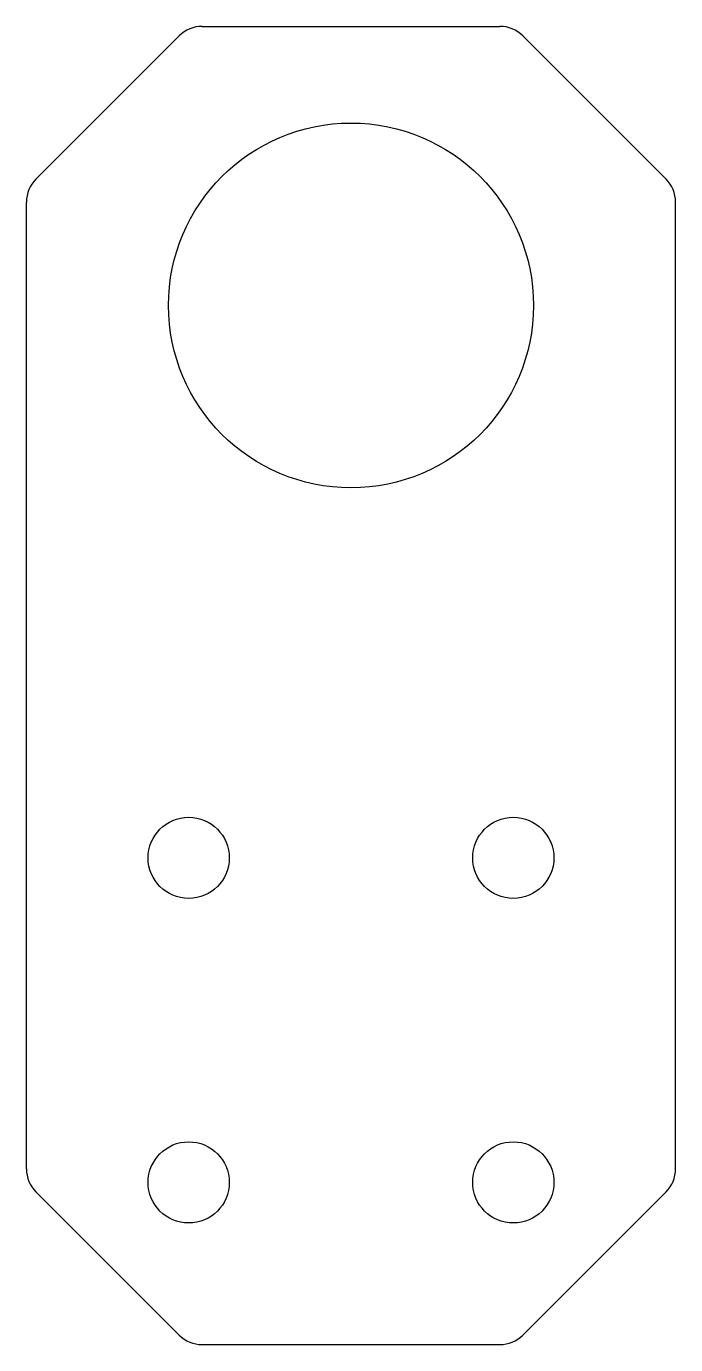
# Model space of a CAD drawing. Header units: inches. Extents: x -1 to 1, y -3.03 to 1.03.
import ezdxf

# ---------------------------------------------------------------- set-up
doc = ezdxf.new("R2010")
doc.units = ezdxf.units.IN
doc.header["$MEASUREMENT"] = 0

msp = doc.modelspace()

# ---------------------------------------------------------------- linework, layer by layer
at = {"color": 7, "linetype": 'Continuous', "lineweight": 25}
for p, q in [((-0.4586, 1.0312), (0.4586, 1.0312)), ((-0.5293, 1.002), (-0.9707, 0.5605)), ((0.5293, 1.002), (0.9707, 0.5605)), ((-1, -2.4898), (-1, 0.4898)), ((1, -2.4898), (1, 0.4898)), ((-0.5293, -3.002), (-0.9707, -2.5605)), ((0.5293, -3.002), (0.9707, -2.5605)), ((-0.4586, -3.0312), (0.4586, -3.0312))]:
    msp.add_line(p, q, dxfattribs=at)
for centre, radius in [((0, 0.1713), 0.562), ((-0.5, -1.5312), 0.125), ((0.5, -1.5312), 0.125), ((-0.5, -2.5312), 0.125), ((0.5, -2.5312), 0.125)]:
    msp.add_circle(centre, radius, dxfattribs=at)
for centre, start, end in [((-0.4586, 0.9313), 90, 135), ((0.4586, 0.9313), 45, 90), ((-0.9, 0.4898), 135, 180), ((0.9, 0.4898), 0, 45), ((-0.9, -2.4898), 180, 225), ((0.9, -2.4898), 315, 0), ((-0.4586, -2.9312), 225, 270), ((0.4586, -2.9312), 270, 315)]:
    msp.add_arc(centre, 0.1, start, end, dxfattribs=at)

doc.saveas('drawing.dxf')
